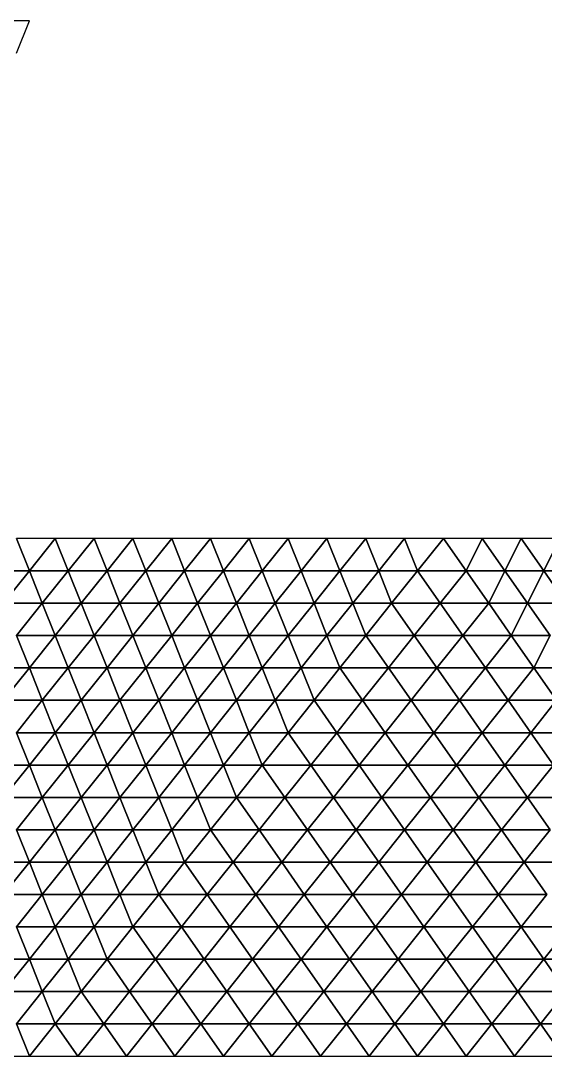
# Model space of a CAD drawing. Extents: x 100 to 350, y 100 to 150.
# Drawn here: x 199.6 to 224.9, y 100 to 150 of the extents above; entities that cross this region are included whole.
import ezdxf

# ---------------------------------------------------------------- set-up
doc = ezdxf.new("R2010")
doc.units = 0

msp = doc.modelspace()

# ---------------------------------------------------------------- linework, layer by layer
at = {"color": 7}
for p, q in [((200, 150), (198.438, 150)), ((199.375, 148.438), (200, 150)), ((201.25, 125), (199.375, 125)), ((203.125, 125), (201.25, 125)), ((205, 125), (203.125, 125)), ((206.875, 125), (205, 125)), ((208.75, 125), (206.875, 125)), ((210.625, 125), (208.75, 125)), ((212.5, 125), (210.625, 125)), ((214.375, 125), (212.5, 125)), ((216.25, 125), (214.375, 125)), ((218.125, 125), (216.25, 125)), ((220, 125), (218.125, 125)), ((221.875, 125), (220, 125)), ((223.75, 125), (221.875, 125)), ((225.625, 125), (223.75, 125)), ((199.375, 101.562), (200, 100)), ((200, 100), (199.375, 101.562)), ((198.438, 100), (200, 100)), ((200, 100), (202.344, 100)), ((202.344, 100), (204.688, 100)), ((204.688, 100), (207.031, 100)), ((207.031, 100), (209.375, 100)), ((209.375, 100), (211.719, 100)), ((211.719, 100), (214.062, 100)), ((214.062, 100), (216.406, 100)), ((216.406, 100), (218.75, 100)), ((218.75, 100), (221.094, 100)), ((221.094, 100), (223.438, 100)), ((223.438, 100), (225.781, 100))]:
    msp.add_line(p, q, dxfattribs=at)
at = {"color": 1}
for p, q in [((200, 123.438), (199.375, 125)), ((199.375, 125), (200, 123.438)), ((200, 123.438), (201.25, 125)), ((201.25, 125), (200, 123.438)), ((201.875, 123.438), (201.25, 125)), ((201.25, 125), (201.875, 123.438)), ((203.125, 125), (201.875, 123.438)), ((201.875, 123.438), (203.125, 125)), ((203.75, 123.438), (203.125, 125)), ((203.125, 125), (203.75, 123.438)), ((203.75, 123.438), (205, 125)), ((205, 125), (203.75, 123.438)), ((205.625, 123.438), (205, 125)), ((205, 125), (205.625, 123.438)), ((206.875, 125), (205.625, 123.438)), ((205.625, 123.438), (206.875, 125)), ((207.5, 123.438), (206.875, 125)), ((206.875, 125), (207.5, 123.438)), ((207.5, 123.438), (208.75, 125)), ((208.75, 125), (207.5, 123.438)), ((209.375, 123.438), (208.75, 125)), ((208.75, 125), (209.375, 123.438)), ((210.625, 125), (209.375, 123.438)), ((209.375, 123.438), (210.625, 125)), ((211.25, 123.438), (210.625, 125)), ((210.625, 125), (211.25, 123.438)), ((211.25, 123.438), (212.5, 125)), ((212.5, 125), (211.25, 123.438)), ((213.125, 123.438), (212.5, 125)), ((212.5, 125), (213.125, 123.438)), ((214.375, 125), (213.125, 123.438)), ((213.125, 123.438), (214.375, 125)), ((215, 123.438), (214.375, 125)), ((214.375, 125), (215, 123.438)), ((215, 123.438), (216.25, 125)), ((216.25, 125), (215, 123.438)), ((216.875, 123.438), (216.25, 125)), ((216.25, 125), (216.875, 123.438)), ((218.125, 125), (216.875, 123.438)), ((216.875, 123.438), (218.125, 125)), ((218.75, 123.438), (218.125, 125)), ((218.125, 125), (218.75, 123.438)), ((218.75, 123.438), (220, 125)), ((220, 125), (218.75, 123.438)), ((221.094, 123.438), (220, 125)), ((220, 125), (221.094, 123.438)), ((221.875, 125), (221.094, 123.438)), ((221.094, 123.438), (221.875, 125)), ((222.969, 123.438), (221.875, 125)), ((221.875, 125), (222.969, 123.438)), ((222.969, 123.438), (223.75, 125)), ((223.75, 125), (222.969, 123.438)), ((223.75, 125), (224.844, 123.438)), ((224.844, 123.438), (223.75, 125)), ((225.625, 125), (224.844, 123.438)), ((224.844, 123.438), (225.625, 125)), ((198.125, 123.438), (200, 123.438)), ((200, 123.438), (198.125, 123.438)), ((198.75, 121.875), (200, 123.438)), ((200, 123.438), (198.75, 121.875)), ((200, 123.438), (201.875, 123.438)), ((200.625, 121.875), (200, 123.438)), ((201.875, 123.438), (200, 123.438)), ((200, 123.438), (200.625, 121.875)), ((201.875, 123.438), (200.625, 121.875)), ((200.625, 121.875), (201.875, 123.438)), ((201.875, 123.438), (203.75, 123.438)), ((202.5, 121.875), (201.875, 123.438)), ((201.875, 123.438), (202.5, 121.875)), ((203.75, 123.438), (201.875, 123.438)), ((203.75, 123.438), (202.5, 121.875)), ((202.5, 121.875), (203.75, 123.438)), ((203.75, 123.438), (205.625, 123.438)), ((205.625, 123.438), (203.75, 123.438)), ((203.75, 123.438), (204.375, 121.875)), ((204.375, 121.875), (203.75, 123.438)), ((204.375, 121.875), (205.625, 123.438)), ((205.625, 123.438), (204.375, 121.875)), ((205.625, 123.438), (207.5, 123.438)), ((205.625, 123.438), (206.25, 121.875)), ((207.5, 123.438), (205.625, 123.438)), ((206.25, 121.875), (205.625, 123.438)), ((207.5, 123.438), (206.25, 121.875)), ((206.25, 121.875), (207.5, 123.438)), ((207.5, 123.438), (209.375, 123.438)), ((209.375, 123.438), (207.5, 123.438)), ((207.5, 123.438), (208.125, 121.875)), ((208.125, 121.875), (207.5, 123.438)), ((208.125, 121.875), (209.375, 123.438)), ((209.375, 123.438), (208.125, 121.875)), ((209.375, 123.438), (211.25, 123.438)), ((209.375, 123.438), (210, 121.875)), ((211.25, 123.438), (209.375, 123.438)), ((210, 121.875), (209.375, 123.438)), ((210, 121.875), (211.25, 123.438)), ((211.25, 123.438), (210, 121.875)), ((211.25, 123.438), (213.125, 123.438)), ((213.125, 123.438), (211.25, 123.438)), ((211.25, 123.438), (211.875, 121.875)), ((211.875, 121.875), (211.25, 123.438)), ((211.875, 121.875), (213.125, 123.438)), ((213.125, 123.438), (211.875, 121.875)), ((213.125, 123.438), (215, 123.438)), ((213.125, 123.438), (213.75, 121.875)), ((215, 123.438), (213.125, 123.438)), ((213.75, 121.875), (213.125, 123.438)), ((213.75, 121.875), (215, 123.438)), ((215, 123.438), (213.75, 121.875)), ((215, 123.438), (216.875, 123.438)), ((215.625, 121.875), (215, 123.438)), ((216.875, 123.438), (215, 123.438)), ((215, 123.438), (215.625, 121.875)), ((216.875, 123.438), (215.625, 121.875)), ((215.625, 121.875), (216.875, 123.438)), ((216.875, 123.438), (218.75, 123.438)), ((217.5, 121.875), (216.875, 123.438)), ((216.875, 123.438), (217.5, 121.875)), ((218.75, 123.438), (216.875, 123.438)), ((218.75, 123.438), (217.5, 121.875)), ((217.5, 121.875), (218.75, 123.438)), ((219.844, 121.875), (218.75, 123.438)), ((221.094, 123.438), (218.75, 123.438)), ((218.75, 123.438), (219.844, 121.875)), ((218.75, 123.438), (221.094, 123.438)), ((221.094, 123.438), (219.844, 121.875)), ((219.844, 121.875), (221.094, 123.438)), ((222.188, 121.875), (221.094, 123.438)), ((222.969, 123.438), (221.094, 123.438)), ((221.094, 123.438), (222.188, 121.875)), ((221.094, 123.438), (222.969, 123.438)), ((222.188, 121.875), (222.969, 123.438)), ((222.969, 123.438), (222.188, 121.875)), ((224.062, 121.875), (222.969, 123.438)), ((222.969, 123.438), (224.062, 121.875)), ((224.844, 123.438), (222.969, 123.438)), ((222.969, 123.438), (224.844, 123.438)), ((224.062, 121.875), (224.844, 123.438)), ((224.844, 123.438), (224.062, 121.875)), ((226.719, 123.438), (224.844, 123.438)), ((224.844, 123.438), (225.938, 121.875)), ((224.844, 123.438), (226.719, 123.438)), ((225.938, 121.875), (224.844, 123.438)), ((200.625, 121.875), (198.75, 121.875)), ((198.75, 121.875), (200.625, 121.875)), ((200.625, 121.875), (199.375, 120.312)), ((199.375, 120.312), (200.625, 121.875)), ((201.25, 120.312), (200.625, 121.875)), ((200.625, 121.875), (201.25, 120.312)), ((202.5, 121.875), (200.625, 121.875)), ((200.625, 121.875), (202.5, 121.875)), ((201.25, 120.312), (202.5, 121.875)), ((202.5, 121.875), (201.25, 120.312)), ((204.375, 121.875), (202.5, 121.875)), ((202.5, 121.875), (203.125, 120.312)), ((203.125, 120.312), (202.5, 121.875)), ((202.5, 121.875), (204.375, 121.875)), ((204.375, 121.875), (203.125, 120.312)), ((203.125, 120.312), (204.375, 121.875)), ((205, 120.312), (204.375, 121.875)), ((204.375, 121.875), (205, 120.312)), ((206.25, 121.875), (204.375, 121.875)), ((204.375, 121.875), (206.25, 121.875)), ((205, 120.312), (206.25, 121.875)), ((206.25, 121.875), (205, 120.312)), ((208.125, 121.875), (206.25, 121.875)), ((206.25, 121.875), (206.875, 120.312)), ((206.875, 120.312), (206.25, 121.875)), ((206.25, 121.875), (208.125, 121.875)), ((208.125, 121.875), (206.875, 120.312)), ((206.875, 120.312), (208.125, 121.875)), ((208.75, 120.312), (208.125, 121.875)), ((208.125, 121.875), (208.75, 120.312)), ((210, 121.875), (208.125, 121.875)), ((208.125, 121.875), (210, 121.875)), ((208.75, 120.312), (210, 121.875)), ((210, 121.875), (208.75, 120.312)), ((211.875, 121.875), (210, 121.875)), ((210, 121.875), (210.625, 120.312)), ((210.625, 120.312), (210, 121.875)), ((210, 121.875), (211.875, 121.875)), ((211.875, 121.875), (210.625, 120.312)), ((210.625, 120.312), (211.875, 121.875)), ((212.5, 120.312), (211.875, 121.875)), ((211.875, 121.875), (212.5, 120.312)), ((213.75, 121.875), (211.875, 121.875)), ((211.875, 121.875), (213.75, 121.875)), ((212.5, 120.312), (213.75, 121.875)), ((213.75, 121.875), (212.5, 120.312)), ((215.625, 121.875), (213.75, 121.875)), ((213.75, 121.875), (214.375, 120.312)), ((214.375, 120.312), (213.75, 121.875)), ((213.75, 121.875), (215.625, 121.875)), ((215.625, 121.875), (214.375, 120.312)), ((214.375, 120.312), (215.625, 121.875)), ((216.25, 120.312), (215.625, 121.875)), ((215.625, 121.875), (216.25, 120.312)), ((217.5, 121.875), (215.625, 121.875)), ((215.625, 121.875), (217.5, 121.875)), ((216.25, 120.312), (217.5, 121.875)), ((217.5, 121.875), (216.25, 120.312)), ((217.5, 121.875), (219.844, 121.875)), ((218.594, 120.312), (217.5, 121.875)), ((219.844, 121.875), (217.5, 121.875)), ((217.5, 121.875), (218.594, 120.312)), ((219.844, 121.875), (218.594, 120.312)), ((218.594, 120.312), (219.844, 121.875)), ((219.844, 121.875), (222.188, 121.875)), ((220.938, 120.312), (219.844, 121.875)), ((222.188, 121.875), (219.844, 121.875)), ((219.844, 121.875), (220.938, 120.312)), ((222.188, 121.875), (220.938, 120.312)), ((220.938, 120.312), (222.188, 121.875)), ((224.062, 121.875), (222.188, 121.875)), ((222.188, 121.875), (223.281, 120.312)), ((223.281, 120.312), (222.188, 121.875)), ((222.188, 121.875), (224.062, 121.875)), ((223.281, 120.312), (224.062, 121.875)), ((224.062, 121.875), (223.281, 120.312)), ((225.156, 120.312), (224.062, 121.875)), ((224.062, 121.875), (225.156, 120.312)), ((225.938, 121.875), (224.062, 121.875)), ((224.062, 121.875), (225.938, 121.875)), ((199.375, 120.312), (201.25, 120.312)), ((199.375, 120.312), (200, 118.75)), ((201.25, 120.312), (199.375, 120.312)), ((200, 118.75), (199.375, 120.312)), ((200, 118.75), (201.25, 120.312)), ((201.25, 120.312), (200, 118.75)), ((201.25, 120.312), (203.125, 120.312)), ((203.125, 120.312), (201.25, 120.312)), ((201.25, 120.312), (201.875, 118.75)), ((201.875, 118.75), (201.25, 120.312)), ((201.875, 118.75), (203.125, 120.312)), ((203.125, 120.312), (201.875, 118.75)), ((203.125, 120.312), (205, 120.312)), ((203.125, 120.312), (203.75, 118.75)), ((205, 120.312), (203.125, 120.312)), ((203.75, 118.75), (203.125, 120.312)), ((203.75, 118.75), (205, 120.312)), ((205, 120.312), (203.75, 118.75)), ((205, 120.312), (206.875, 120.312)), ((206.875, 120.312), (205, 120.312)), ((205, 120.312), (205.625, 118.75)), ((205.625, 118.75), (205, 120.312)), ((205.625, 118.75), (206.875, 120.312)), ((206.875, 120.312), (205.625, 118.75)), ((206.875, 120.312), (208.75, 120.312)), ((206.875, 120.312), (207.5, 118.75)), ((208.75, 120.312), (206.875, 120.312)), ((207.5, 118.75), (206.875, 120.312)), ((207.5, 118.75), (208.75, 120.312)), ((208.75, 120.312), (207.5, 118.75)), ((208.75, 120.312), (210.625, 120.312)), ((210.625, 120.312), (208.75, 120.312)), ((208.75, 120.312), (209.375, 118.75)), ((209.375, 118.75), (208.75, 120.312)), ((209.375, 118.75), (210.625, 120.312)), ((210.625, 120.312), (209.375, 118.75)), ((210.625, 120.312), (212.5, 120.312)), ((210.625, 120.312), (211.25, 118.75)), ((212.5, 120.312), (210.625, 120.312)), ((211.25, 118.75), (210.625, 120.312)), ((211.25, 118.75), (212.5, 120.312)), ((212.5, 120.312), (211.25, 118.75)), ((212.5, 120.312), (214.375, 120.312)), ((214.375, 120.312), (212.5, 120.312)), ((212.5, 120.312), (213.125, 118.75)), ((213.125, 118.75), (212.5, 120.312)), ((213.125, 118.75), (214.375, 120.312)), ((214.375, 120.312), (213.125, 118.75)), ((214.375, 120.312), (216.25, 120.312)), ((214.375, 120.312), (215, 118.75)), ((216.25, 120.312), (214.375, 120.312)), ((215, 118.75), (214.375, 120.312)), ((216.25, 120.312), (215, 118.75)), ((215, 118.75), (216.25, 120.312)), ((217.344, 118.75), (216.25, 120.312)), ((218.594, 120.312), (216.25, 120.312)), ((216.25, 120.312), (217.344, 118.75)), ((216.25, 120.312), (218.594, 120.312)), ((218.594, 120.312), (217.344, 118.75)), ((217.344, 118.75), (218.594, 120.312)), ((219.688, 118.75), (218.594, 120.312)), ((218.594, 120.312), (219.688, 118.75)), ((220.938, 120.312), (218.594, 120.312)), ((218.594, 120.312), (220.938, 120.312)), ((220.938, 120.312), (219.688, 118.75)), ((219.688, 118.75), (220.938, 120.312)), ((222.031, 118.75), (220.938, 120.312)), ((220.938, 120.312), (222.031, 118.75)), ((223.281, 120.312), (220.938, 120.312)), ((220.938, 120.312), (223.281, 120.312)), ((223.281, 120.312), (222.031, 118.75)), ((222.031, 118.75), (223.281, 120.312)), ((224.375, 118.75), (223.281, 120.312)), ((225.156, 120.312), (223.281, 120.312)), ((223.281, 120.312), (224.375, 118.75)), ((223.281, 120.312), (225.156, 120.312)), ((224.375, 118.75), (225.156, 120.312)), ((225.156, 120.312), (224.375, 118.75)), ((200, 118.75), (198.125, 118.75)), ((198.125, 118.75), (200, 118.75)), ((200, 118.75), (198.75, 117.188)), ((198.75, 117.188), (200, 118.75)), ((201.875, 118.75), (200, 118.75)), ((200, 118.75), (200.625, 117.188)), ((200.625, 117.188), (200, 118.75)), ((200, 118.75), (201.875, 118.75)), ((201.875, 118.75), (200.625, 117.188)), ((200.625, 117.188), (201.875, 118.75)), ((202.5, 117.188), (201.875, 118.75)), ((201.875, 118.75), (202.5, 117.188)), ((203.75, 118.75), (201.875, 118.75)), ((201.875, 118.75), (203.75, 118.75)), ((202.5, 117.188), (203.75, 118.75)), ((203.75, 118.75), (202.5, 117.188)), ((205.625, 118.75), (203.75, 118.75)), ((203.75, 118.75), (204.375, 117.188)), ((204.375, 117.188), (203.75, 118.75)), ((203.75, 118.75), (205.625, 118.75)), ((205.625, 118.75), (204.375, 117.188)), ((204.375, 117.188), (205.625, 118.75)), ((206.25, 117.188), (205.625, 118.75)), ((205.625, 118.75), (206.25, 117.188)), ((207.5, 118.75), (205.625, 118.75)), ((205.625, 118.75), (207.5, 118.75)), ((206.25, 117.188), (207.5, 118.75)), ((207.5, 118.75), (206.25, 117.188)), ((209.375, 118.75), (207.5, 118.75)), ((207.5, 118.75), (208.125, 117.188)), ((208.125, 117.188), (207.5, 118.75)), ((207.5, 118.75), (209.375, 118.75)), ((209.375, 118.75), (208.125, 117.188)), ((208.125, 117.188), (209.375, 118.75)), ((210, 117.188), (209.375, 118.75)), ((209.375, 118.75), (210, 117.188)), ((211.25, 118.75), (209.375, 118.75)), ((209.375, 118.75), (211.25, 118.75)), ((210, 117.188), (211.25, 118.75)), ((211.25, 118.75), (210, 117.188)), ((213.125, 118.75), (211.25, 118.75)), ((211.25, 118.75), (211.875, 117.188)), ((211.875, 117.188), (211.25, 118.75)), ((211.25, 118.75), (213.125, 118.75)), ((213.125, 118.75), (211.875, 117.188)), ((211.875, 117.188), (213.125, 118.75)), ((213.75, 117.188), (213.125, 118.75)), ((213.125, 118.75), (213.75, 117.188)), ((215, 118.75), (213.125, 118.75)), ((213.125, 118.75), (215, 118.75)), ((213.75, 117.188), (215, 118.75)), ((215, 118.75), (213.75, 117.188)), ((215, 118.75), (217.344, 118.75)), ((216.094, 117.188), (215, 118.75)), ((217.344, 118.75), (215, 118.75)), ((215, 118.75), (216.094, 117.188)), ((217.344, 118.75), (216.094, 117.188)), ((216.094, 117.188), (217.344, 118.75)), ((219.688, 118.75), (217.344, 118.75)), ((217.344, 118.75), (218.438, 117.188)), ((217.344, 118.75), (219.688, 118.75)), ((218.438, 117.188), (217.344, 118.75)), ((218.438, 117.188), (219.688, 118.75)), ((219.688, 118.75), (218.438, 117.188)), ((219.688, 118.75), (222.031, 118.75)), ((222.031, 118.75), (219.688, 118.75)), ((219.688, 118.75), (220.781, 117.188)), ((220.781, 117.188), (219.688, 118.75)), ((220.781, 117.188), (222.031, 118.75)), ((222.031, 118.75), (220.781, 117.188)), ((222.031, 118.75), (224.375, 118.75)), ((223.125, 117.188), (222.031, 118.75)), ((224.375, 118.75), (222.031, 118.75)), ((222.031, 118.75), (223.125, 117.188)), ((224.375, 118.75), (223.125, 117.188)), ((223.125, 117.188), (224.375, 118.75)), ((224.375, 118.75), (226.25, 118.75)), ((225.469, 117.188), (224.375, 118.75)), ((226.25, 118.75), (224.375, 118.75)), ((224.375, 118.75), (225.469, 117.188)), ((198.75, 117.188), (200.625, 117.188)), ((200.625, 117.188), (198.75, 117.188)), ((199.375, 115.625), (200.625, 117.188)), ((200.625, 117.188), (199.375, 115.625)), ((200.625, 117.188), (202.5, 117.188)), ((200.625, 117.188), (201.25, 115.625)), ((202.5, 117.188), (200.625, 117.188)), ((201.25, 115.625), (200.625, 117.188)), ((202.5, 117.188), (201.25, 115.625)), ((201.25, 115.625), (202.5, 117.188)), ((202.5, 117.188), (204.375, 117.188)), ((203.125, 115.625), (202.5, 117.188)), ((204.375, 117.188), (202.5, 117.188)), ((202.5, 117.188), (203.125, 115.625)), ((204.375, 117.188), (203.125, 115.625)), ((203.125, 115.625), (204.375, 117.188)), ((204.375, 117.188), (206.25, 117.188)), ((205, 115.625), (204.375, 117.188)), ((204.375, 117.188), (205, 115.625)), ((206.25, 117.188), (204.375, 117.188)), ((206.25, 117.188), (205, 115.625)), ((205, 115.625), (206.25, 117.188)), ((206.25, 117.188), (208.125, 117.188)), ((206.875, 115.625), (206.25, 117.188)), ((208.125, 117.188), (206.25, 117.188)), ((206.25, 117.188), (206.875, 115.625)), ((208.125, 117.188), (206.875, 115.625)), ((206.875, 115.625), (208.125, 117.188)), ((208.125, 117.188), (210, 117.188)), ((208.75, 115.625), (208.125, 117.188)), ((208.125, 117.188), (208.75, 115.625)), ((210, 117.188), (208.125, 117.188)), ((208.75, 115.625), (210, 117.188)), ((210, 117.188), (208.75, 115.625)), ((210, 117.188), (211.875, 117.188)), ((211.875, 117.188), (210, 117.188)), ((210, 117.188), (210.625, 115.625)), ((210.625, 115.625), (210, 117.188)), ((210.625, 115.625), (211.875, 117.188)), ((211.875, 117.188), (210.625, 115.625)), ((211.875, 117.188), (213.75, 117.188)), ((211.875, 117.188), (212.5, 115.625)), ((213.75, 117.188), (211.875, 117.188)), ((212.5, 115.625), (211.875, 117.188)), ((213.75, 117.188), (212.5, 115.625)), ((212.5, 115.625), (213.75, 117.188)), ((214.844, 115.625), (213.75, 117.188)), ((216.094, 117.188), (213.75, 117.188)), ((213.75, 117.188), (214.844, 115.625)), ((213.75, 117.188), (216.094, 117.188)), ((216.094, 117.188), (214.844, 115.625)), ((214.844, 115.625), (216.094, 117.188)), ((217.188, 115.625), (216.094, 117.188)), ((216.094, 117.188), (217.188, 115.625)), ((218.438, 117.188), (216.094, 117.188)), ((216.094, 117.188), (218.438, 117.188)), ((217.188, 115.625), (218.438, 117.188)), ((218.438, 117.188), (217.188, 115.625)), ((218.438, 117.188), (220.781, 117.188)), ((220.781, 117.188), (218.438, 117.188)), ((218.438, 117.188), (219.531, 115.625)), ((219.531, 115.625), (218.438, 117.188)), ((219.531, 115.625), (220.781, 117.188)), ((220.781, 117.188), (219.531, 115.625)), ((220.781, 117.188), (223.125, 117.188)), ((220.781, 117.188), (221.875, 115.625)), ((223.125, 117.188), (220.781, 117.188)), ((221.875, 115.625), (220.781, 117.188)), ((223.125, 117.188), (221.875, 115.625)), ((221.875, 115.625), (223.125, 117.188)), ((224.219, 115.625), (223.125, 117.188)), ((225.469, 117.188), (223.125, 117.188)), ((223.125, 117.188), (224.219, 115.625)), ((223.125, 117.188), (225.469, 117.188)), ((224.219, 115.625), (225.469, 117.188)), ((225.469, 117.188), (224.219, 115.625)), ((200, 114.062), (199.375, 115.625)), ((199.375, 115.625), (200, 114.062)), ((201.25, 115.625), (199.375, 115.625)), ((199.375, 115.625), (201.25, 115.625)), ((200, 114.062), (201.25, 115.625)), ((201.25, 115.625), (200, 114.062)), ((203.125, 115.625), (201.25, 115.625)), ((201.25, 115.625), (201.875, 114.062)), ((201.875, 114.062), (201.25, 115.625)), ((201.25, 115.625), (203.125, 115.625)), ((203.125, 115.625), (201.875, 114.062)), ((201.875, 114.062), (203.125, 115.625)), ((203.75, 114.062), (203.125, 115.625)), ((203.125, 115.625), (203.75, 114.062)), ((205, 115.625), (203.125, 115.625)), ((203.125, 115.625), (205, 115.625)), ((203.75, 114.062), (205, 115.625)), ((205, 115.625), (203.75, 114.062)), ((206.875, 115.625), (205, 115.625)), ((205, 115.625), (205.625, 114.062)), ((205.625, 114.062), (205, 115.625)), ((205, 115.625), (206.875, 115.625)), ((206.875, 115.625), (205.625, 114.062)), ((205.625, 114.062), (206.875, 115.625)), ((207.5, 114.062), (206.875, 115.625)), ((206.875, 115.625), (207.5, 114.062)), ((208.75, 115.625), (206.875, 115.625)), ((206.875, 115.625), (208.75, 115.625)), ((207.5, 114.062), (208.75, 115.625)), ((208.75, 115.625), (207.5, 114.062)), ((210.625, 115.625), (208.75, 115.625)), ((208.75, 115.625), (209.375, 114.062)), ((209.375, 114.062), (208.75, 115.625)), ((208.75, 115.625), (210.625, 115.625)), ((210.625, 115.625), (209.375, 114.062)), ((209.375, 114.062), (210.625, 115.625)), ((211.25, 114.062), (210.625, 115.625)), ((210.625, 115.625), (211.25, 114.062)), ((212.5, 115.625), (210.625, 115.625)), ((210.625, 115.625), (212.5, 115.625)), ((211.25, 114.062), (212.5, 115.625)), ((212.5, 115.625), (211.25, 114.062)), ((212.5, 115.625), (214.844, 115.625)), ((213.594, 114.062), (212.5, 115.625)), ((214.844, 115.625), (212.5, 115.625)), ((212.5, 115.625), (213.594, 114.062)), ((214.844, 115.625), (213.594, 114.062)), ((213.594, 114.062), (214.844, 115.625)), ((217.188, 115.625), (214.844, 115.625)), ((214.844, 115.625), (215.938, 114.062)), ((215.938, 114.062), (214.844, 115.625)), ((214.844, 115.625), (217.188, 115.625)), ((215.938, 114.062), (217.188, 115.625)), ((217.188, 115.625), (215.938, 114.062)), ((219.531, 115.625), (217.188, 115.625)), ((217.188, 115.625), (218.281, 114.062)), ((218.281, 114.062), (217.188, 115.625)), ((217.188, 115.625), (219.531, 115.625)), ((218.281, 114.062), (219.531, 115.625)), ((219.531, 115.625), (218.281, 114.062)), ((221.875, 115.625), (219.531, 115.625)), ((219.531, 115.625), (220.625, 114.062)), ((220.625, 114.062), (219.531, 115.625)), ((219.531, 115.625), (221.875, 115.625)), ((221.875, 115.625), (220.625, 114.062)), ((220.625, 114.062), (221.875, 115.625)), ((221.875, 115.625), (224.219, 115.625)), ((224.219, 115.625), (221.875, 115.625)), ((221.875, 115.625), (222.969, 114.062)), ((222.969, 114.062), (221.875, 115.625)), ((222.969, 114.062), (224.219, 115.625)), ((224.219, 115.625), (222.969, 114.062)), ((226.562, 115.625), (224.219, 115.625)), ((224.219, 115.625), (225.312, 114.062)), ((225.312, 114.062), (224.219, 115.625)), ((224.219, 115.625), (226.562, 115.625)), ((198.125, 114.062), (200, 114.062)), ((200, 114.062), (198.125, 114.062)), ((198.75, 112.5), (200, 114.062)), ((200, 114.062), (198.75, 112.5)), ((200, 114.062), (201.875, 114.062)), ((200.625, 112.5), (200, 114.062)), ((201.875, 114.062), (200, 114.062)), ((200, 114.062), (200.625, 112.5)), ((201.875, 114.062), (200.625, 112.5)), ((200.625, 112.5), (201.875, 114.062)), ((201.875, 114.062), (203.75, 114.062)), ((202.5, 112.5), (201.875, 114.062)), ((201.875, 114.062), (202.5, 112.5)), ((203.75, 114.062), (201.875, 114.062)), ((202.5, 112.5), (203.75, 114.062)), ((203.75, 114.062), (202.5, 112.5)), ((203.75, 114.062), (205.625, 114.062)), ((205.625, 114.062), (203.75, 114.062)), ((203.75, 114.062), (204.375, 112.5)), ((204.375, 112.5), (203.75, 114.062)), ((204.375, 112.5), (205.625, 114.062)), ((205.625, 114.062), (204.375, 112.5)), ((205.625, 114.062), (207.5, 114.062)), ((205.625, 114.062), (206.25, 112.5)), ((207.5, 114.062), (205.625, 114.062)), ((206.25, 112.5), (205.625, 114.062)), ((206.25, 112.5), (207.5, 114.062)), ((207.5, 114.062), (206.25, 112.5)), ((207.5, 114.062), (209.375, 114.062)), ((209.375, 114.062), (207.5, 114.062)), ((207.5, 114.062), (208.125, 112.5)), ((208.125, 112.5), (207.5, 114.062)), ((208.125, 112.5), (209.375, 114.062)), ((209.375, 114.062), (208.125, 112.5)), ((209.375, 114.062), (211.25, 114.062)), ((209.375, 114.062), (210, 112.5)), ((211.25, 114.062), (209.375, 114.062)), ((210, 112.5), (209.375, 114.062)), ((211.25, 114.062), (210, 112.5)), ((210, 112.5), (211.25, 114.062)), ((212.344, 112.5), (211.25, 114.062)), ((213.594, 114.062), (211.25, 114.062)), ((211.25, 114.062), (212.344, 112.5)), ((211.25, 114.062), (213.594, 114.062)), ((213.594, 114.062), (212.344, 112.5)), ((212.344, 112.5), (213.594, 114.062)), ((213.594, 114.062), (215.938, 114.062)), ((214.688, 112.5), (213.594, 114.062)), ((213.594, 114.062), (214.688, 112.5)), ((215.938, 114.062), (213.594, 114.062)), ((214.688, 112.5), (215.938, 114.062)), ((215.938, 114.062), (214.688, 112.5)), ((215.938, 114.062), (218.281, 114.062)), ((218.281, 114.062), (215.938, 114.062)), ((215.938, 114.062), (217.031, 112.5)), ((217.031, 112.5), (215.938, 114.062)), ((217.031, 112.5), (218.281, 114.062)), ((218.281, 114.062), (217.031, 112.5)), ((218.281, 114.062), (220.625, 114.062)), ((220.625, 114.062), (218.281, 114.062)), ((218.281, 114.062), (219.375, 112.5)), ((219.375, 112.5), (218.281, 114.062)), ((219.375, 112.5), (220.625, 114.062)), ((220.625, 114.062), (219.375, 112.5)), ((220.625, 114.062), (222.969, 114.062)), ((220.625, 114.062), (221.719, 112.5)), ((222.969, 114.062), (220.625, 114.062)), ((221.719, 112.5), (220.625, 114.062)), ((222.969, 114.062), (221.719, 112.5)), ((221.719, 112.5), (222.969, 114.062)), ((222.969, 114.062), (225.312, 114.062)), ((225.312, 114.062), (222.969, 114.062)), ((222.969, 114.062), (224.062, 112.5)), ((224.062, 112.5), (222.969, 114.062)), ((224.062, 112.5), (225.312, 114.062)), ((225.312, 114.062), (224.062, 112.5)), ((200.625, 112.5), (198.75, 112.5)), ((198.75, 112.5), (200.625, 112.5)), ((199.375, 110.938), (200.625, 112.5)), ((200.625, 112.5), (199.375, 110.938)), ((200.625, 112.5), (201.25, 110.938)), ((202.5, 112.5), (200.625, 112.5)), ((200.625, 112.5), (202.5, 112.5)), ((201.25, 110.938), (200.625, 112.5)), ((202.5, 112.5), (201.25, 110.938)), ((201.25, 110.938), (202.5, 112.5)), ((203.125, 110.938), (202.5, 112.5)), ((204.375, 112.5), (202.5, 112.5)), ((202.5, 112.5), (203.125, 110.938)), ((202.5, 112.5), (204.375, 112.5)), ((204.375, 112.5), (203.125, 110.938)), ((203.125, 110.938), (204.375, 112.5)), ((205, 110.938), (204.375, 112.5)), ((204.375, 112.5), (205, 110.938)), ((206.25, 112.5), (204.375, 112.5)), ((204.375, 112.5), (206.25, 112.5)), ((205, 110.938), (206.25, 112.5)), ((206.25, 112.5), (205, 110.938)), ((208.125, 112.5), (206.25, 112.5)), ((206.25, 112.5), (206.875, 110.938)), ((206.875, 110.938), (206.25, 112.5)), ((206.25, 112.5), (208.125, 112.5)), ((208.125, 112.5), (206.875, 110.938)), ((206.875, 110.938), (208.125, 112.5)), ((208.75, 110.938), (208.125, 112.5)), ((208.125, 112.5), (208.75, 110.938)), ((210, 112.5), (208.125, 112.5)), ((208.125, 112.5), (210, 112.5)), ((208.75, 110.938), (210, 112.5)), ((210, 112.5), (208.75, 110.938)), ((210, 112.5), (212.344, 112.5)), ((211.094, 110.938), (210, 112.5)), ((212.344, 112.5), (210, 112.5)), ((210, 112.5), (211.094, 110.938)), ((212.344, 112.5), (211.094, 110.938)), ((211.094, 110.938), (212.344, 112.5)), ((214.688, 112.5), (212.344, 112.5)), ((212.344, 112.5), (213.438, 110.938)), ((212.344, 112.5), (214.688, 112.5)), ((213.438, 110.938), (212.344, 112.5)), ((213.438, 110.938), (214.688, 112.5)), ((214.688, 112.5), (213.438, 110.938)), ((214.688, 112.5), (217.031, 112.5)), ((215.781, 110.938), (214.688, 112.5)), ((217.031, 112.5), (214.688, 112.5)), ((214.688, 112.5), (215.781, 110.938)), ((217.031, 112.5), (215.781, 110.938)), ((215.781, 110.938), (217.031, 112.5)), ((219.375, 112.5), (217.031, 112.5)), ((217.031, 112.5), (218.125, 110.938)), ((218.125, 110.938), (217.031, 112.5)), ((217.031, 112.5), (219.375, 112.5)), ((218.125, 110.938), (219.375, 112.5)), ((219.375, 112.5), (218.125, 110.938)), ((221.719, 112.5), (219.375, 112.5)), ((219.375, 112.5), (220.469, 110.938)), ((220.469, 110.938), (219.375, 112.5)), ((219.375, 112.5), (221.719, 112.5)), ((220.469, 110.938), (221.719, 112.5)), ((221.719, 112.5), (220.469, 110.938)), ((222.812, 110.938), (221.719, 112.5)), ((224.062, 112.5), (221.719, 112.5)), ((221.719, 112.5), (222.812, 110.938)), ((221.719, 112.5), (224.062, 112.5)), ((224.062, 112.5), (222.812, 110.938)), ((222.812, 110.938), (224.062, 112.5)), ((226.406, 112.5), (224.062, 112.5)), ((224.062, 112.5), (225.156, 110.938)), ((225.156, 110.938), (224.062, 112.5)), ((224.062, 112.5), (226.406, 112.5)), ((200, 109.375), (199.375, 110.938)), ((199.375, 110.938), (200, 109.375)), ((201.25, 110.938), (199.375, 110.938)), ((199.375, 110.938), (201.25, 110.938)), ((201.25, 110.938), (200, 109.375)), ((200, 109.375), (201.25, 110.938)), ((201.25, 110.938), (203.125, 110.938)), ((201.875, 109.375), (201.25, 110.938)), ((203.125, 110.938), (201.25, 110.938)), ((201.25, 110.938), (201.875, 109.375)), ((203.125, 110.938), (201.875, 109.375)), ((201.875, 109.375), (203.125, 110.938)), ((203.125, 110.938), (205, 110.938)), ((203.75, 109.375), (203.125, 110.938)), ((203.125, 110.938), (203.75, 109.375)), ((205, 110.938), (203.125, 110.938)), ((203.75, 109.375), (205, 110.938)), ((205, 110.938), (203.75, 109.375)), ((205, 110.938), (206.875, 110.938)), ((206.875, 110.938), (205, 110.938)), ((205, 110.938), (205.625, 109.375)), ((205.625, 109.375), (205, 110.938)), ((205.625, 109.375), (206.875, 110.938)), ((206.875, 110.938), (205.625, 109.375)), ((206.875, 110.938), (208.75, 110.938)), ((206.875, 110.938), (207.5, 109.375)), ((208.75, 110.938), (206.875, 110.938)), ((207.5, 109.375), (206.875, 110.938)), ((208.75, 110.938), (207.5, 109.375)), ((207.5, 109.375), (208.75, 110.938)), ((209.844, 109.375), (208.75, 110.938)), ((211.094, 110.938), (208.75, 110.938)), ((208.75, 110.938), (209.844, 109.375)), ((208.75, 110.938), (211.094, 110.938)), ((211.094, 110.938), (209.844, 109.375)), ((209.844, 109.375), (211.094, 110.938)), ((212.188, 109.375), (211.094, 110.938)), ((213.438, 110.938), (211.094, 110.938)), ((211.094, 110.938), (212.188, 109.375)), ((211.094, 110.938), (213.438, 110.938)), ((212.188, 109.375), (213.438, 110.938)), ((213.438, 110.938), (212.188, 109.375)), ((213.438, 110.938), (215.781, 110.938)), ((213.438, 110.938), (214.531, 109.375)), ((215.781, 110.938), (213.438, 110.938)), ((214.531, 109.375), (213.438, 110.938)), ((215.781, 110.938), (214.531, 109.375)), ((214.531, 109.375), (215.781, 110.938)), ((216.875, 109.375), (215.781, 110.938)), ((215.781, 110.938), (216.875, 109.375)), ((218.125, 110.938), (215.781, 110.938)), ((215.781, 110.938), (218.125, 110.938)), ((216.875, 109.375), (218.125, 110.938)), ((218.125, 110.938), (216.875, 109.375)), ((218.125, 110.938), (220.469, 110.938)), ((220.469, 110.938), (218.125, 110.938)), ((218.125, 110.938), (219.219, 109.375)), ((219.219, 109.375), (218.125, 110.938)), ((219.219, 109.375), (220.469, 110.938)), ((220.469, 110.938), (219.219, 109.375)), ((220.469, 110.938), (222.812, 110.938)), ((220.469, 110.938), (221.562, 109.375)), ((222.812, 110.938), (220.469, 110.938)), ((221.562, 109.375), (220.469, 110.938)), ((222.812, 110.938), (221.562, 109.375)), ((221.562, 109.375), (222.812, 110.938)), ((223.906, 109.375), (222.812, 110.938)), ((225.156, 110.938), (222.812, 110.938)), ((222.812, 110.938), (223.906, 109.375)), ((222.812, 110.938), (225.156, 110.938)), ((223.906, 109.375), (225.156, 110.938)), ((225.156, 110.938), (223.906, 109.375)), ((198.125, 109.375), (200, 109.375)), ((200, 109.375), (198.125, 109.375)), ((200, 109.375), (198.75, 107.812)), ((198.75, 107.812), (200, 109.375)), ((200.625, 107.812), (200, 109.375)), ((200, 109.375), (201.875, 109.375)), ((201.875, 109.375), (200, 109.375)), ((200, 109.375), (200.625, 107.812)), ((201.875, 109.375), (200.625, 107.812)), ((200.625, 107.812), (201.875, 109.375)), ((202.5, 107.812), (201.875, 109.375)), ((201.875, 109.375), (203.75, 109.375)), ((201.875, 109.375), (202.5, 107.812)), ((203.75, 109.375), (201.875, 109.375)), ((203.75, 109.375), (202.5, 107.812)), ((202.5, 107.812), (203.75, 109.375)), ((205.625, 109.375), (203.75, 109.375)), ((203.75, 109.375), (204.375, 107.812)), ((204.375, 107.812), (203.75, 109.375)), ((203.75, 109.375), (205.625, 109.375)), ((205.625, 109.375), (204.375, 107.812)), ((204.375, 107.812), (205.625, 109.375)), ((206.25, 107.812), (205.625, 109.375)), ((205.625, 109.375), (206.25, 107.812)), ((207.5, 109.375), (205.625, 109.375)), ((205.625, 109.375), (207.5, 109.375)), ((206.25, 107.812), (207.5, 109.375)), ((207.5, 109.375), (206.25, 107.812)), ((207.5, 109.375), (209.844, 109.375)), ((208.594, 107.812), (207.5, 109.375)), ((209.844, 109.375), (207.5, 109.375)), ((207.5, 109.375), (208.594, 107.812)), ((209.844, 109.375), (208.594, 107.812)), ((208.594, 107.812), (209.844, 109.375)), ((212.188, 109.375), (209.844, 109.375)), ((209.844, 109.375), (210.938, 107.812)), ((210.938, 107.812), (209.844, 109.375)), ((209.844, 109.375), (212.188, 109.375)), ((210.938, 107.812), (212.188, 109.375)), ((212.188, 109.375), (210.938, 107.812)), ((212.188, 109.375), (214.531, 109.375)), ((213.281, 107.812), (212.188, 109.375)), ((214.531, 109.375), (212.188, 109.375)), ((212.188, 109.375), (213.281, 107.812)), ((214.531, 109.375), (213.281, 107.812)), ((213.281, 107.812), (214.531, 109.375)), ((216.875, 109.375), (214.531, 109.375)), ((214.531, 109.375), (215.625, 107.812)), ((215.625, 107.812), (214.531, 109.375)), ((214.531, 109.375), (216.875, 109.375)), ((215.625, 107.812), (216.875, 109.375)), ((216.875, 109.375), (215.625, 107.812)), ((219.219, 109.375), (216.875, 109.375)), ((216.875, 109.375), (217.969, 107.812)), ((217.969, 107.812), (216.875, 109.375)), ((216.875, 109.375), (219.219, 109.375)), ((217.969, 107.812), (219.219, 109.375)), ((219.219, 109.375), (217.969, 107.812)), ((219.219, 109.375), (221.562, 109.375)), ((220.312, 107.812), (219.219, 109.375)), ((221.562, 109.375), (219.219, 109.375)), ((219.219, 109.375), (220.312, 107.812)), ((221.562, 109.375), (220.312, 107.812)), ((220.312, 107.812), (221.562, 109.375)), ((221.562, 109.375), (223.906, 109.375)), ((223.906, 109.375), (221.562, 109.375)), ((221.562, 109.375), (222.656, 107.812)), ((222.656, 107.812), (221.562, 109.375)), ((222.656, 107.812), (223.906, 109.375)), ((223.906, 109.375), (222.656, 107.812)), ((226.25, 109.375), (223.906, 109.375)), ((223.906, 109.375), (225, 107.812)), ((225, 107.812), (223.906, 109.375)), ((223.906, 109.375), (226.25, 109.375)), ((198.75, 107.812), (200.625, 107.812)), ((200.625, 107.812), (198.75, 107.812)), ((200.625, 107.812), (199.375, 106.25)), ((199.375, 106.25), (200.625, 107.812)), ((200.625, 107.812), (202.5, 107.812)), ((201.25, 106.25), (200.625, 107.812)), ((200.625, 107.812), (201.25, 106.25)), ((202.5, 107.812), (200.625, 107.812)), ((202.5, 107.812), (201.25, 106.25)), ((201.25, 106.25), (202.5, 107.812)), ((202.5, 107.812), (204.375, 107.812)), ((203.125, 106.25), (202.5, 107.812)), ((204.375, 107.812), (202.5, 107.812)), ((202.5, 107.812), (203.125, 106.25)), ((204.375, 107.812), (203.125, 106.25)), ((203.125, 106.25), (204.375, 107.812)), ((204.375, 107.812), (206.25, 107.812)), ((205, 106.25), (204.375, 107.812)), ((204.375, 107.812), (205, 106.25)), ((206.25, 107.812), (204.375, 107.812)), ((206.25, 107.812), (205, 106.25)), ((205, 106.25), (206.25, 107.812)), ((207.344, 106.25), (206.25, 107.812)), ((208.594, 107.812), (206.25, 107.812)), ((206.25, 107.812), (207.344, 106.25)), ((206.25, 107.812), (208.594, 107.812)), ((208.594, 107.812), (207.344, 106.25)), ((207.344, 106.25), (208.594, 107.812)), ((209.688, 106.25), (208.594, 107.812)), ((208.594, 107.812), (210.938, 107.812)), ((208.594, 107.812), (209.688, 106.25)), ((210.938, 107.812), (208.594, 107.812)), ((209.688, 106.25), (210.938, 107.812)), ((210.938, 107.812), (209.688, 106.25)), ((213.281, 107.812), (210.938, 107.812)), ((210.938, 107.812), (212.031, 106.25)), ((212.031, 106.25), (210.938, 107.812)), ((210.938, 107.812), (213.281, 107.812)), ((213.281, 107.812), (212.031, 106.25)), ((212.031, 106.25), (213.281, 107.812)), ((213.281, 107.812), (215.625, 107.812)), ((214.375, 106.25), (213.281, 107.812)), ((213.281, 107.812), (214.375, 106.25)), ((215.625, 107.812), (213.281, 107.812)), ((214.375, 106.25), (215.625, 107.812)), ((215.625, 107.812), (214.375, 106.25)), ((215.625, 107.812), (217.969, 107.812)), ((217.969, 107.812), (215.625, 107.812)), ((215.625, 107.812), (216.719, 106.25)), ((216.719, 106.25), (215.625, 107.812)), ((216.719, 106.25), (217.969, 107.812)), ((217.969, 107.812), (216.719, 106.25)), ((220.312, 107.812), (217.969, 107.812)), ((217.969, 107.812), (219.062, 106.25)), ((219.062, 106.25), (217.969, 107.812)), ((217.969, 107.812), (220.312, 107.812)), ((220.312, 107.812), (219.062, 106.25)), ((219.062, 106.25), (220.312, 107.812)), ((220.312, 107.812), (222.656, 107.812)), ((221.406, 106.25), (220.312, 107.812)), ((220.312, 107.812), (221.406, 106.25)), ((222.656, 107.812), (220.312, 107.812)), ((221.406, 106.25), (222.656, 107.812)), ((222.656, 107.812), (221.406, 106.25)), ((222.656, 107.812), (225, 107.812)), ((225, 107.812), (222.656, 107.812)), ((222.656, 107.812), (223.75, 106.25)), ((223.75, 106.25), (222.656, 107.812)), ((223.75, 106.25), (225, 107.812)), ((225, 107.812), (223.75, 106.25)), ((199.375, 106.25), (201.25, 106.25)), ((200, 104.688), (199.375, 106.25)), ((199.375, 106.25), (200, 104.688)), ((201.25, 106.25), (199.375, 106.25)), ((201.25, 106.25), (200, 104.688)), ((200, 104.688), (201.25, 106.25)), ((203.125, 106.25), (201.25, 106.25)), ((201.25, 106.25), (201.875, 104.688)), ((201.25, 106.25), (203.125, 106.25)), ((201.875, 104.688), (201.25, 106.25)), ((201.875, 104.688), (203.125, 106.25)), ((203.125, 106.25), (201.875, 104.688)), ((203.125, 106.25), (203.75, 104.688)), ((205, 106.25), (203.125, 106.25)), ((203.125, 106.25), (205, 106.25)), ((203.75, 104.688), (203.125, 106.25)), ((203.75, 104.688), (205, 106.25)), ((205, 106.25), (203.75, 104.688)), ((205, 106.25), (207.344, 106.25)), ((206.094, 104.688), (205, 106.25)), ((207.344, 106.25), (205, 106.25)), ((205, 106.25), (206.094, 104.688)), ((207.344, 106.25), (206.094, 104.688)), ((206.094, 104.688), (207.344, 106.25)), ((207.344, 106.25), (209.688, 106.25)), ((208.438, 104.688), (207.344, 106.25)), ((209.688, 106.25), (207.344, 106.25)), ((207.344, 106.25), (208.438, 104.688)), ((209.688, 106.25), (208.438, 104.688)), ((208.438, 104.688), (209.688, 106.25)), ((212.031, 106.25), (209.688, 106.25)), ((209.688, 106.25), (210.781, 104.688)), ((210.781, 104.688), (209.688, 106.25)), ((209.688, 106.25), (212.031, 106.25)), ((210.781, 104.688), (212.031, 106.25)), ((212.031, 106.25), (210.781, 104.688)), ((212.031, 106.25), (214.375, 106.25)), ((213.125, 104.688), (212.031, 106.25)), ((214.375, 106.25), (212.031, 106.25)), ((212.031, 106.25), (213.125, 104.688)), ((214.375, 106.25), (213.125, 104.688)), ((213.125, 104.688), (214.375, 106.25)), ((214.375, 106.25), (216.719, 106.25)), ((215.469, 104.688), (214.375, 106.25)), ((216.719, 106.25), (214.375, 106.25)), ((214.375, 106.25), (215.469, 104.688)), ((216.719, 106.25), (215.469, 104.688)), ((215.469, 104.688), (216.719, 106.25)), ((219.062, 106.25), (216.719, 106.25)), ((216.719, 106.25), (217.812, 104.688)), ((217.812, 104.688), (216.719, 106.25)), ((216.719, 106.25), (219.062, 106.25)), ((217.812, 104.688), (219.062, 106.25)), ((219.062, 106.25), (217.812, 104.688)), ((219.062, 106.25), (221.406, 106.25)), ((220.156, 104.688), (219.062, 106.25)), ((221.406, 106.25), (219.062, 106.25)), ((219.062, 106.25), (220.156, 104.688)), ((221.406, 106.25), (220.156, 104.688)), ((220.156, 104.688), (221.406, 106.25)), ((222.5, 104.688), (221.406, 106.25)), ((223.75, 106.25), (221.406, 106.25)), ((221.406, 106.25), (222.5, 104.688)), ((221.406, 106.25), (223.75, 106.25)), ((223.75, 106.25), (222.5, 104.688)), ((222.5, 104.688), (223.75, 106.25)), ((226.094, 106.25), (223.75, 106.25)), ((223.75, 106.25), (224.844, 104.688)), ((224.844, 104.688), (223.75, 106.25)), ((223.75, 106.25), (226.094, 106.25)), ((224.844, 104.688), (226.094, 106.25)), ((226.094, 106.25), (224.844, 104.688)), ((200, 104.688), (198.125, 104.688)), ((198.125, 104.688), (200, 104.688)), ((200, 104.688), (198.75, 103.125)), ((198.75, 103.125), (200, 104.688)), ((201.875, 104.688), (200, 104.688)), ((200, 104.688), (200.625, 103.125)), ((200.625, 103.125), (200, 104.688)), ((200, 104.688), (201.875, 104.688)), ((200.625, 103.125), (201.875, 104.688)), ((201.875, 104.688), (200.625, 103.125)), ((202.5, 103.125), (201.875, 104.688)), ((201.875, 104.688), (202.5, 103.125)), ((203.75, 104.688), (201.875, 104.688)), ((201.875, 104.688), (203.75, 104.688)), ((202.5, 103.125), (203.75, 104.688)), ((203.75, 104.688), (202.5, 103.125)), ((204.844, 103.125), (203.75, 104.688)), ((206.094, 104.688), (203.75, 104.688)), ((203.75, 104.688), (204.844, 103.125)), ((203.75, 104.688), (206.094, 104.688)), ((206.094, 104.688), (204.844, 103.125)), ((204.844, 103.125), (206.094, 104.688)), ((207.188, 103.125), (206.094, 104.688)), ((206.094, 104.688), (207.188, 103.125)), ((208.438, 104.688), (206.094, 104.688)), ((206.094, 104.688), (208.438, 104.688)), ((208.438, 104.688), (207.188, 103.125)), ((207.188, 103.125), (208.438, 104.688)), ((209.531, 103.125), (208.438, 104.688)), ((210.781, 104.688), (208.438, 104.688)), ((208.438, 104.688), (209.531, 103.125)), ((208.438, 104.688), (210.781, 104.688)), ((209.531, 103.125), (210.781, 104.688)), ((210.781, 104.688), (209.531, 103.125)), ((213.125, 104.688), (210.781, 104.688)), ((210.781, 104.688), (211.875, 103.125)), ((211.875, 103.125), (210.781, 104.688)), ((210.781, 104.688), (213.125, 104.688)), ((213.125, 104.688), (211.875, 103.125)), ((211.875, 103.125), (213.125, 104.688)), ((214.219, 103.125), (213.125, 104.688)), ((213.125, 104.688), (214.219, 103.125)), ((215.469, 104.688), (213.125, 104.688)), ((213.125, 104.688), (215.469, 104.688)), ((215.469, 104.688), (214.219, 103.125)), ((214.219, 103.125), (215.469, 104.688)), ((216.562, 103.125), (215.469, 104.688)), ((217.812, 104.688), (215.469, 104.688)), ((215.469, 104.688), (216.562, 103.125)), ((215.469, 104.688), (217.812, 104.688)), ((216.562, 103.125), (217.812, 104.688)), ((217.812, 104.688), (216.562, 103.125)), ((217.812, 104.688), (220.156, 104.688)), ((217.812, 104.688), (218.906, 103.125)), ((220.156, 104.688), (217.812, 104.688)), ((218.906, 103.125), (217.812, 104.688)), ((220.156, 104.688), (218.906, 103.125)), ((218.906, 103.125), (220.156, 104.688)), ((221.25, 103.125), (220.156, 104.688)), ((220.156, 104.688), (221.25, 103.125)), ((222.5, 104.688), (220.156, 104.688)), ((220.156, 104.688), (222.5, 104.688)), ((222.5, 104.688), (221.25, 103.125)), ((221.25, 103.125), (222.5, 104.688)), ((223.594, 103.125), (222.5, 104.688)), ((224.844, 104.688), (222.5, 104.688)), ((222.5, 104.688), (223.594, 103.125)), ((222.5, 104.688), (224.844, 104.688)), ((223.594, 103.125), (224.844, 104.688)), ((224.844, 104.688), (223.594, 103.125)), ((224.844, 104.688), (227.188, 104.688)), ((224.844, 104.688), (225.938, 103.125)), ((227.188, 104.688), (224.844, 104.688)), ((225.938, 103.125), (224.844, 104.688)), ((198.75, 103.125), (200.625, 103.125)), ((200.625, 103.125), (198.75, 103.125)), ((200.625, 103.125), (199.375, 101.562)), ((199.375, 101.562), (200.625, 103.125)), ((200.625, 103.125), (202.5, 103.125)), ((201.25, 101.562), (200.625, 103.125)), ((200.625, 103.125), (201.25, 101.562)), ((202.5, 103.125), (200.625, 103.125)), ((202.5, 103.125), (201.25, 101.562)), ((201.25, 101.562), (202.5, 103.125)), ((204.844, 103.125), (202.5, 103.125)), ((202.5, 103.125), (203.594, 101.562)), ((202.5, 103.125), (204.844, 103.125)), ((203.594, 101.562), (202.5, 103.125)), ((203.594, 101.562), (204.844, 103.125)), ((204.844, 103.125), (203.594, 101.562)), ((204.844, 103.125), (207.188, 103.125)), ((205.938, 101.562), (204.844, 103.125)), ((207.188, 103.125), (204.844, 103.125)), ((204.844, 103.125), (205.938, 101.562)), ((207.188, 103.125), (205.938, 101.562)), ((205.938, 101.562), (207.188, 103.125)), ((207.188, 103.125), (209.531, 103.125)), ((209.531, 103.125), (207.188, 103.125)), ((207.188, 103.125), (208.281, 101.562)), ((208.281, 101.562), (207.188, 103.125)), ((208.281, 101.562), (209.531, 103.125)), ((209.531, 103.125), (208.281, 101.562)), ((211.875, 103.125), (209.531, 103.125)), ((209.531, 103.125), (210.625, 101.562)), ((210.625, 101.562), (209.531, 103.125)), ((209.531, 103.125), (211.875, 103.125)), ((210.625, 101.562), (211.875, 103.125)), ((211.875, 103.125), (210.625, 101.562)), ((211.875, 103.125), (214.219, 103.125)), ((212.969, 101.562), (211.875, 103.125)), ((214.219, 103.125), (211.875, 103.125)), ((211.875, 103.125), (212.969, 101.562)), ((214.219, 103.125), (212.969, 101.562)), ((212.969, 101.562), (214.219, 103.125)), ((214.219, 103.125), (216.562, 103.125)), ((215.312, 101.562), (214.219, 103.125)), ((216.562, 103.125), (214.219, 103.125)), ((214.219, 103.125), (215.312, 101.562)), ((216.562, 103.125), (215.312, 101.562)), ((215.312, 101.562), (216.562, 103.125)), ((217.656, 101.562), (216.562, 103.125)), ((218.906, 103.125), (216.562, 103.125)), ((216.562, 103.125), (217.656, 101.562)), ((216.562, 103.125), (218.906, 103.125)), ((218.906, 103.125), (217.656, 101.562)), ((217.656, 101.562), (218.906, 103.125)), ((218.906, 103.125), (221.25, 103.125)), ((221.25, 103.125), (218.906, 103.125)), ((218.906, 103.125), (220, 101.562)), ((220, 101.562), (218.906, 103.125)), ((220, 101.562), (221.25, 103.125)), ((221.25, 103.125), (220, 101.562)), ((221.25, 103.125), (223.594, 103.125)), ((223.594, 103.125), (221.25, 103.125)), ((221.25, 103.125), (222.344, 101.562)), ((222.344, 101.562), (221.25, 103.125)), ((222.344, 101.562), (223.594, 103.125)), ((223.594, 103.125), (222.344, 101.562)), ((225.938, 103.125), (223.594, 103.125)), ((223.594, 103.125), (224.688, 101.562)), ((224.688, 101.562), (223.594, 103.125)), ((223.594, 103.125), (225.938, 103.125)), ((224.688, 101.562), (225.938, 103.125)), ((225.938, 103.125), (224.688, 101.562)), ((199.375, 101.562), (201.25, 101.562)), ((201.25, 101.562), (199.375, 101.562)), ((201.25, 101.562), (200, 100)), ((200, 100), (201.25, 101.562)), ((203.594, 101.562), (201.25, 101.562)), ((201.25, 101.562), (202.344, 100)), ((201.25, 101.562), (203.594, 101.562)), ((202.344, 100), (201.25, 101.562)), ((202.344, 100), (203.594, 101.562)), ((203.594, 101.562), (202.344, 100)), ((203.594, 101.562), (205.938, 101.562)), ((203.594, 101.562), (204.688, 100)), ((205.938, 101.562), (203.594, 101.562)), ((204.688, 100), (203.594, 101.562)), ((205.938, 101.562), (204.688, 100)), ((204.688, 100), (205.938, 101.562)), ((207.031, 100), (205.938, 101.562)), ((208.281, 101.562), (205.938, 101.562)), ((205.938, 101.562), (207.031, 100)), ((205.938, 101.562), (208.281, 101.562)), ((207.031, 100), (208.281, 101.562)), ((208.281, 101.562), (207.031, 100)), ((208.281, 101.562), (210.625, 101.562)), ((208.281, 101.562), (209.375, 100)), ((210.625, 101.562), (208.281, 101.562)), ((209.375, 100), (208.281, 101.562)), ((210.625, 101.562), (209.375, 100)), ((209.375, 100), (210.625, 101.562)), ((212.969, 101.562), (210.625, 101.562)), ((210.625, 101.562), (211.719, 100)), ((211.719, 100), (210.625, 101.562)), ((210.625, 101.562), (212.969, 101.562)), ((212.969, 101.562), (211.719, 100)), ((211.719, 100), (212.969, 101.562)), ((214.062, 100), (212.969, 101.562)), ((212.969, 101.562), (214.062, 100)), ((215.312, 101.562), (212.969, 101.562)), ((212.969, 101.562), (215.312, 101.562)), ((215.312, 101.562), (214.062, 100)), ((214.062, 100), (215.312, 101.562)), ((216.406, 100), (215.312, 101.562)), ((215.312, 101.562), (216.406, 100)), ((217.656, 101.562), (215.312, 101.562)), ((215.312, 101.562), (217.656, 101.562)), ((216.406, 100), (217.656, 101.562)), ((217.656, 101.562), (216.406, 100)), ((220, 101.562), (217.656, 101.562)), ((217.656, 101.562), (218.75, 100)), ((217.656, 101.562), (220, 101.562)), ((218.75, 100), (217.656, 101.562)), ((218.75, 100), (220, 101.562)), ((220, 101.562), (218.75, 100)), ((220, 101.562), (222.344, 101.562)), ((220, 101.562), (221.094, 100)), ((222.344, 101.562), (220, 101.562)), ((221.094, 100), (220, 101.562)), ((222.344, 101.562), (221.094, 100)), ((221.094, 100), (222.344, 101.562)), ((222.344, 101.562), (224.688, 101.562)), ((222.344, 101.562), (223.438, 100)), ((224.688, 101.562), (222.344, 101.562)), ((223.438, 100), (222.344, 101.562)), ((224.688, 101.562), (223.438, 100)), ((223.438, 100), (224.688, 101.562)), ((224.688, 101.562), (227.031, 101.562)), ((224.688, 101.562), (225.781, 100)), ((227.031, 101.562), (224.688, 101.562)), ((225.781, 100), (224.688, 101.562))]:
    msp.add_line(p, q, dxfattribs=at)

doc.saveas('drawing.dxf')
